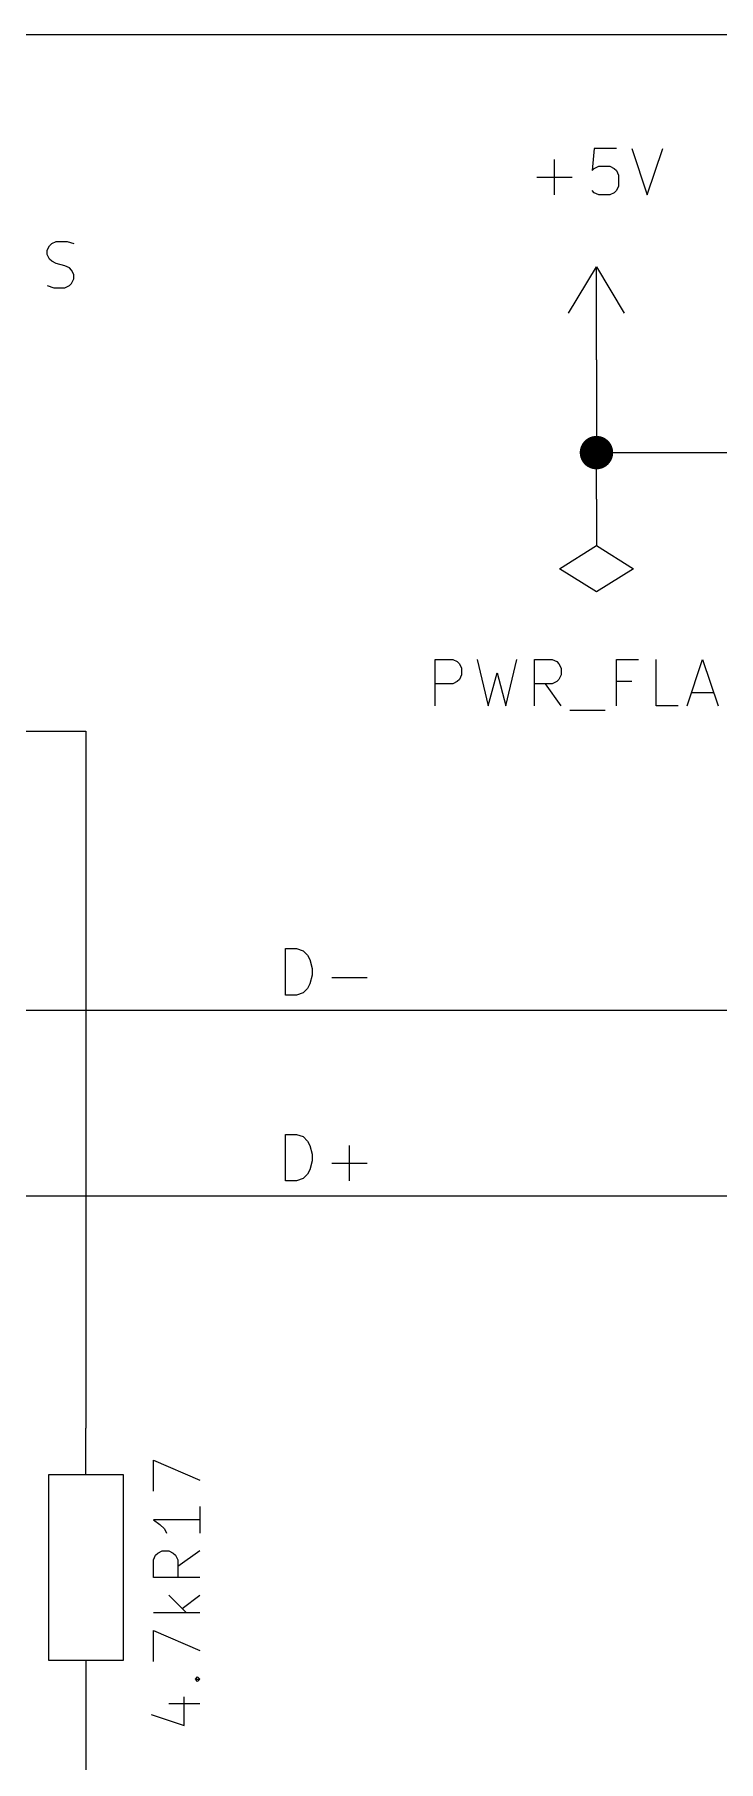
# Model space of a CAD drawing. Extents: x 0.4 to 11.3, y -7.9 to -0.4.
# Drawn here: x 1.845 to 2.581, y -4.109 to -2.25 of the extents above; entities that cross this region are included whole.
import ezdxf

# ---------------------------------------------------------------- set-up
doc = ezdxf.new("R2010")
doc.units = 0
doc.header["$MEASUREMENT"] = 0
for name, color, linetype in [('CYAN2', 4, 'CONTINUOUS'), ('GRAY1', 251, 'CONTINUOUS'), ('GREEN3', 91, 'CONTINUOUS'), ('LORANGE', 41, 'CONTINUOUS'), ('RED2', 1, 'CONTINUOUS')]:
    doc.layers.add(name, color=color, linetype=linetype)

msp = doc.modelspace()

# ---------------------------------------------------------------- linework, layer by layer
at = {"layer": 'CYAN2', "linetype": 'CONTINUOUS'}
for p, q in [((2.44762, -2.37261), (2.44524, -2.39642)), ((2.47143, -2.37261), (2.44762, -2.37261)), ((2.48809, -2.37261), (2.50476, -2.42261)), ((2.50476, -2.42261), (2.52143, -2.37261)), ((2.40476, -2.42261), (2.40476, -2.38452)), ((2.44524, -2.39642), (2.44762, -2.39404)), ((2.44762, -2.39404), (2.45238, -2.39166)), ((2.45238, -2.39166), (2.46428, -2.39166)), ((2.46428, -2.39166), (2.46905, -2.39404)), ((2.46905, -2.39404), (2.47143, -2.39642)), ((2.47143, -2.39642), (2.47381, -2.40119)), ((2.38571, -2.40357), (2.42381, -2.40357)), ((2.47381, -2.41309), (2.47143, -2.41785)), ((2.47381, -2.40119), (2.47381, -2.41309)), ((2.44762, -2.42023), (2.44524, -2.41785)), ((2.45238, -2.42261), (2.44762, -2.42023)), ((2.46428, -2.42261), (2.45238, -2.42261)), ((2.46905, -2.42023), (2.46428, -2.42261)), ((2.47143, -2.41785), (2.46905, -2.42023)), ((1.85833, -2.48214), (1.86071, -2.47737)), ((1.85833, -2.48214), (1.86071, -2.47737)), ((1.85833, -2.4869), (1.85833, -2.48214)), ((1.85833, -2.4869), (1.85833, -2.48214)), ((1.86071, -2.49166), (1.85833, -2.4869)), ((1.86071, -2.49166), (1.85833, -2.4869)), ((1.86071, -2.47737), (1.86309, -2.475)), ((1.86071, -2.47737), (1.86309, -2.475)), ((1.86309, -2.475), (1.86785, -2.47261)), ((1.86309, -2.475), (1.86785, -2.47261)), ((1.86785, -2.47261), (1.87976, -2.47261)), ((1.86785, -2.47261), (1.87976, -2.47261)), ((1.87976, -2.47261), (1.8869, -2.475)), ((1.87976, -2.47261), (1.8869, -2.475)), ((1.86309, -2.49404), (1.86071, -2.49166)), ((1.86309, -2.49404), (1.86071, -2.49166)), ((1.86785, -2.49642), (1.86309, -2.49404)), ((1.86785, -2.49642), (1.86309, -2.49404)), ((1.87738, -2.4988), (1.86785, -2.49642)), ((1.87738, -2.4988), (1.86785, -2.49642)), ((1.88214, -2.50119), (1.87738, -2.4988)), ((1.88214, -2.50119), (1.87738, -2.4988)), ((1.88452, -2.50357), (1.88214, -2.50119)), ((1.88452, -2.50357), (1.88214, -2.50119)), ((1.8869, -2.50833), (1.88452, -2.50357)), ((1.8869, -2.50833), (1.88452, -2.50357)), ((1.8869, -2.51309), (1.8869, -2.50833)), ((1.8869, -2.51309), (1.8869, -2.50833)), ((1.85833, -2.52023), (1.86547, -2.52261)), ((1.85833, -2.52023), (1.86547, -2.52261)), ((1.86547, -2.52261), (1.87738, -2.52261)), ((1.86547, -2.52261), (1.87738, -2.52261)), ((1.87738, -2.52261), (1.88214, -2.52023)), ((1.87738, -2.52261), (1.88214, -2.52023)), ((1.88214, -2.52023), (1.88452, -2.51785)), ((1.88214, -2.52023), (1.88452, -2.51785)), ((1.88452, -2.51785), (1.8869, -2.51309)), ((1.88452, -2.51785), (1.8869, -2.51309)), ((2.27619, -2.97262), (2.27619, -2.92262)), ((2.27619, -2.92262), (2.29523, -2.92262)), ((2.27619, -2.97262), (2.27619, -2.92262)), ((2.27619, -2.92262), (2.29523, -2.92262)), ((2.29523, -2.92262), (2.3, -2.925)), ((2.29523, -2.92262), (2.3, -2.925)), ((2.3, -2.925), (2.30237, -2.92738)), ((2.3, -2.925), (2.30237, -2.92738)), ((2.30237, -2.92738), (2.30476, -2.93214)), ((2.30237, -2.92738), (2.30476, -2.93214)), ((2.30476, -2.93214), (2.30476, -2.93928)), ((2.30476, -2.93214), (2.30476, -2.93928)), ((2.32142, -2.92262), (2.33333, -2.97262)), ((2.32142, -2.92262), (2.33333, -2.97262)), ((2.33333, -2.97262), (2.34285, -2.9369)), ((2.33333, -2.97262), (2.34285, -2.9369)), ((2.34285, -2.9369), (2.35237, -2.97262)), ((2.34285, -2.9369), (2.35237, -2.97262)), ((2.35237, -2.97262), (2.36428, -2.92262)), ((2.35237, -2.97262), (2.36428, -2.92262)), ((2.38333, -2.97262), (2.38333, -2.92262)), ((2.38333, -2.92262), (2.40237, -2.92262)), ((2.38333, -2.97262), (2.38333, -2.92262)), ((2.38333, -2.92262), (2.40237, -2.92262)), ((2.40237, -2.92262), (2.40714, -2.925)), ((2.40237, -2.92262), (2.40714, -2.925)), ((2.40714, -2.925), (2.40952, -2.92738)), ((2.40714, -2.925), (2.40952, -2.92738)), ((2.40952, -2.92738), (2.4119, -2.93214)), ((2.40952, -2.92738), (2.4119, -2.93214)), ((2.4119, -2.93214), (2.4119, -2.93928)), ((2.4119, -2.93214), (2.4119, -2.93928)), ((2.47142, -2.97262), (2.47142, -2.92262)), ((2.47142, -2.92262), (2.49523, -2.92262)), ((2.47142, -2.97262), (2.47142, -2.92262)), ((2.47142, -2.92262), (2.49523, -2.92262)), ((2.51428, -2.97262), (2.51428, -2.92262)), ((2.51428, -2.97262), (2.51428, -2.92262)), ((2.54761, -2.97262), (2.56428, -2.92262)), ((2.54761, -2.97262), (2.56428, -2.92262)), ((2.56428, -2.92262), (2.58094, -2.97262)), ((2.56428, -2.92262), (2.58094, -2.97262)), ((2.29523, -2.94881), (2.27619, -2.94881)), ((2.29523, -2.94881), (2.27619, -2.94881)), ((2.3, -2.94643), (2.29523, -2.94881)), ((2.3, -2.94643), (2.29523, -2.94881)), ((2.30237, -2.94405), (2.3, -2.94643)), ((2.30237, -2.94405), (2.3, -2.94643)), ((2.30476, -2.93928), (2.30237, -2.94405)), ((2.30476, -2.93928), (2.30237, -2.94405)), ((2.40237, -2.94881), (2.38333, -2.94881)), ((2.40237, -2.94881), (2.38333, -2.94881)), ((2.4119, -2.97262), (2.39523, -2.94881)), ((2.4119, -2.97262), (2.39523, -2.94881)), ((2.40714, -2.94643), (2.40237, -2.94881)), ((2.40714, -2.94643), (2.40237, -2.94881)), ((2.40952, -2.94405), (2.40714, -2.94643)), ((2.40952, -2.94405), (2.40714, -2.94643)), ((2.4119, -2.93928), (2.40952, -2.94405)), ((2.4119, -2.93928), (2.40952, -2.94405)), ((2.48809, -2.94643), (2.47142, -2.94643)), ((2.48809, -2.94643), (2.47142, -2.94643)), ((2.53809, -2.97262), (2.51428, -2.97262)), ((2.53809, -2.97262), (2.51428, -2.97262)), ((2.55237, -2.95833), (2.57619, -2.95833)), ((2.55237, -2.95833), (2.57619, -2.95833)), ((2.42142, -2.97738), (2.45952, -2.97738)), ((2.42142, -2.97738), (2.45952, -2.97738)), ((1.97261, -3.81785), (1.97261, -3.78452)), ((1.97261, -3.78452), (2.02261, -3.80595)), ((2.02261, -3.83452), (2.02261, -3.86309)), ((2.02261, -3.84881), (1.97261, -3.84881)), ((1.97261, -3.84881), (1.97976, -3.85357)), ((1.97976, -3.85357), (1.98452, -3.85833)), ((1.98452, -3.85833), (1.9869, -3.86309)), ((1.975, -3.8869), (1.97737, -3.88452)), ((1.97737, -3.88452), (1.98214, -3.88214)), ((1.98214, -3.88214), (1.98928, -3.88214)), ((1.98928, -3.88214), (1.99404, -3.88452)), ((1.99404, -3.88452), (1.99642, -3.8869)), ((2.02261, -3.88214), (1.9988, -3.89881)), ((1.97261, -3.89167), (1.975, -3.8869)), ((1.97261, -3.91071), (1.97261, -3.89167)), ((1.99642, -3.8869), (1.9988, -3.89167)), ((1.9988, -3.89167), (1.9988, -3.91071)), ((2.02261, -3.91071), (1.97261, -3.91071)), ((1.98928, -3.92976), (2.00833, -3.9488)), ((2.00357, -3.94404), (2.02261, -3.92976)), ((2.02261, -3.9488), (1.97261, -3.9488)), ((1.97261, -4.00119), (1.97261, -3.96785)), ((1.97261, -3.96785), (2.02261, -3.98928)), ((2.01785, -4.02023), (2.02023, -4.01785)), ((2.02023, -4.02261), (2.01785, -4.02023)), ((2.01785, -4.02023), (2.02261, -4.02023)), ((2.02023, -4.01785), (2.02261, -4.02023)), ((2.02261, -4.02023), (2.02023, -4.02261)), ((1.98928, -4.04642), (2.02261, -4.04642)), ((2.00594, -4.07023), (2.00594, -4.03928)), ((1.97023, -4.05833), (2.00594, -4.07023))]:
    msp.add_line(p, q, dxfattribs=at)
at = {"layer": 'GRAY1', "linetype": 'CONTINUOUS'}
for p, q in [((2.11503, -3.28387), (2.11503, -3.23387)), ((2.11503, -3.23387), (2.12693, -3.23387)), ((2.12693, -3.23387), (2.13407, -3.23625)), ((2.13407, -3.23625), (2.13884, -3.24101)), ((2.13884, -3.24101), (2.14122, -3.24577)), ((2.14122, -3.24577), (2.1436, -3.2553)), ((2.1436, -3.26244), (2.14122, -3.27196)), ((2.1436, -3.2553), (2.1436, -3.26244)), ((2.16503, -3.26482), (2.20313, -3.26482)), ((2.12693, -3.28387), (2.11503, -3.28387)), ((2.13407, -3.28148), (2.12693, -3.28387)), ((2.13884, -3.27672), (2.13407, -3.28148)), ((2.14122, -3.27196), (2.13884, -3.27672)), ((2.11503, -3.48387), (2.11503, -3.43387)), ((2.11503, -3.43387), (2.12693, -3.43387)), ((2.12693, -3.43387), (2.13407, -3.43625)), ((2.13407, -3.43625), (2.13884, -3.44101)), ((2.13884, -3.44101), (2.14122, -3.44577)), ((2.14122, -3.44577), (2.1436, -3.4553)), ((2.1436, -3.4553), (2.1436, -3.46244)), ((2.18407, -3.48387), (2.18407, -3.44577)), ((2.14122, -3.47196), (2.13884, -3.47672)), ((2.1436, -3.46244), (2.14122, -3.47196)), ((2.16503, -3.46482), (2.20313, -3.46482)), ((2.12693, -3.48387), (2.11503, -3.48387)), ((2.13407, -3.48148), (2.12693, -3.48387)), ((2.13884, -3.47672), (2.13407, -3.48148))]:
    msp.add_line(p, q, dxfattribs=at)
at = {"layer": 'GREEN3', "linetype": 'CONTINUOUS'}
for p, q in [((2.45, -2.6), (2.45, -2.7)), ((2.45, -2.7), (2.6, -2.7)), ((2.45, -2.75), (2.45, -2.7)), ((1.75, -3), (1.9, -3)), ((1.9, -3), (1.9, -3.75)), ((1.75, -3.3), (3.15, -3.3)), ((1.75, -3.5), (2.7, -3.5)), ((1.9, -4.05), (1.9, -4.2))]:
    msp.add_line(p, q, dxfattribs=at)
at = {"layer": 'GREEN3', "const_width": 0.018}
msp.add_lwpolyline([(2.441, -2.7, 1), (2.459, -2.7, 1)], format="xyb", close=True, dxfattribs=at)
at = {"layer": 'LORANGE', "linetype": 'CONTINUOUS'}
msp.add_line((0.6, -2.25), (6.65, -2.25), dxfattribs=at)
at = {"layer": 'RED2', "linetype": 'CONTINUOUS'}
for p, q in [((2.42, -2.55), (2.45, -2.5)), ((2.45, -2.6), (2.45, -2.5)), ((2.45, -2.5), (2.48, -2.55)), ((2.45, -2.75), (2.45, -2.8)), ((2.41, -2.825), (2.45, -2.8)), ((2.45, -2.8), (2.49, -2.825)), ((2.45, -2.85), (2.41, -2.825)), ((2.49, -2.825), (2.45, -2.85)), ((1.9, -3.8), (1.9, -3.75)), ((1.86, -4), (1.86, -3.8)), ((1.86, -3.8), (1.94, -3.8)), ((1.94, -3.8), (1.94, -4)), ((1.94, -4), (1.86, -4)), ((1.9, -4), (1.9, -4.05))]:
    msp.add_line(p, q, dxfattribs=at)

doc.saveas('drawing.dxf')
